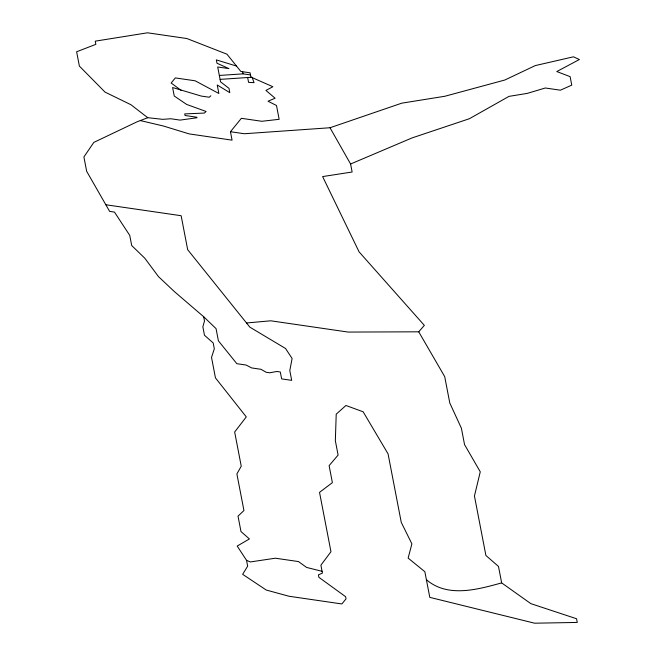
<?xml version="1.0" encoding="UTF-8"?>
<svg xmlns="http://www.w3.org/2000/svg" width="656" height="656" viewBox="0 0 656 656"><rect width="100%" height="100%" fill="white"/><g stroke="black" fill="none" stroke-linecap="round" stroke-linejoin="round"><path stroke-width="0.98" d="M140.286 120.565L163.41 126.018L189.207 133.914L232.068 140.154L230.445 131.717L241.375 118.31L261.81 121.286L279.153 119.31L276.496 105.501L268.025 101.221L275.094 98.211L265.942 90.438L272.88 86.731L250.928 77.064L250.108 72.816L240.842 71.463L226.968 54.194L186.911 38.54L147.526 32.8L95.235 41.164L95.85 44.346L76.621 51.775L79.384 66.108L105.05 92.119L130.962 104.747L147.764 117.703L162.786 119.343L170.822 118.752L180.088 120.105L196.989 117.76L196.882 117.227L185.025 115.497L184.721 113.906L204.369 113.07L206.099 111.479L186.673 104.443L174.242 96.022L172.61 87.527L201.261 96.071L209.272 97.236L210.847 95.768M246.517 322.973L270.764 320.8L348.115 332.067L418.733 331.813L424.35 325.376L359.103 251.888L322.613 176.579L352.133 172.011L350.591 164L330.017 127.748L244.344 133.742L230.445 131.717M350.591 164L412.083 137.908L469.368 118.728L508.99 96.375L527.268 93.39L545.316 87.994L560.38 90.192L571.753 85.141L570.113 76.645L556.788 71.545L579.379 59.524L573.442 56.81L535.271 65.592L504.8 80.032L444.85 96.26L401.751 103.172L330.017 127.748M147.764 117.703L137.145 121.77L93.824 142.401L83.902 156.964L86.666 171.298L109.634 211.388L114.48 212.093L129.765 235.43L131.708 245.524L144.82 258.251L158.498 276.627L174.324 291.543L203.68 316.733L216.054 328.623L218.407 340.841L236.841 363.686L246.107 365.039L251.658 367.934L260.924 369.287L266.197 372.28L269.673 372.788L276.832 371.485L280.309 371.985L281.637 378.889L291.69 380.357L289.804 370.558L292.1 358.504L285.557 348.5L249.879 327.164L187.682 249.706L181.138 215.717L105.829 204.754M203.68 316.733L204.5 320.989L202.852 326.811L204.483 335.265L213.192 342.957L214.315 348.803L211.519 357.43L215.455 377.897L246.287 416.904L234.659 432.001L241.244 466.203L236.89 473.927L243.942 510.54L238.021 516.157L240.99 531.557L249.411 538.953L237.201 546.054L246.533 560.331L247.656 566.169L242.646 574.328L266.254 590.047L289.075 596.263L341.891 603.955L346.04 598.83L345.63 596.706L318.89 577.321L318.414 574.877L322.424 573.09L320.899 565.177L330.968 551.729L319.529 492.361L332.387 482.627L329.115 465.637L338.102 455.075L335.347 440.734L336.216 414.157L345.942 405.49L363.153 411.796L388.073 453.895L401.267 522.397L411.886 543.857L408.139 558.092L424.85 571.704L429.795 597.362L534.615 623.2L577.264 622.437L576.55 618.739L530.843 603.643L501.66 582.897C477.552 589.531 447.531 598.018 426.384 579.666M219.334 75.448L243.064 73.857L250.518 74.94M220.088 79.376L252.084 77.236L254.052 82.664L248.583 82.353L247.648 77.531M322.08 571.319L306.614 567.432L298.464 561.569L275.372 558.207L250.321 561.946L246.533 560.331M236.513 66.076L216.332 59.876L216.98 63.23L228.936 68.618L217.702 66.986L220.564 81.852L228.977 88.33L229.805 92.66L217.226 84.993L218.866 93.488L195.168 80.803L175.332 77.916L171.15 83.033L181.376 90.52M418.733 331.813L444.711 376.642L449.786 402.997L461.398 428.229L464.546 444.604L480.266 471.812L474.444 495.985L485.899 555.468L498.486 566.44L501.66 582.897M242.654 71.734L243.064 73.857"/></g></svg>
